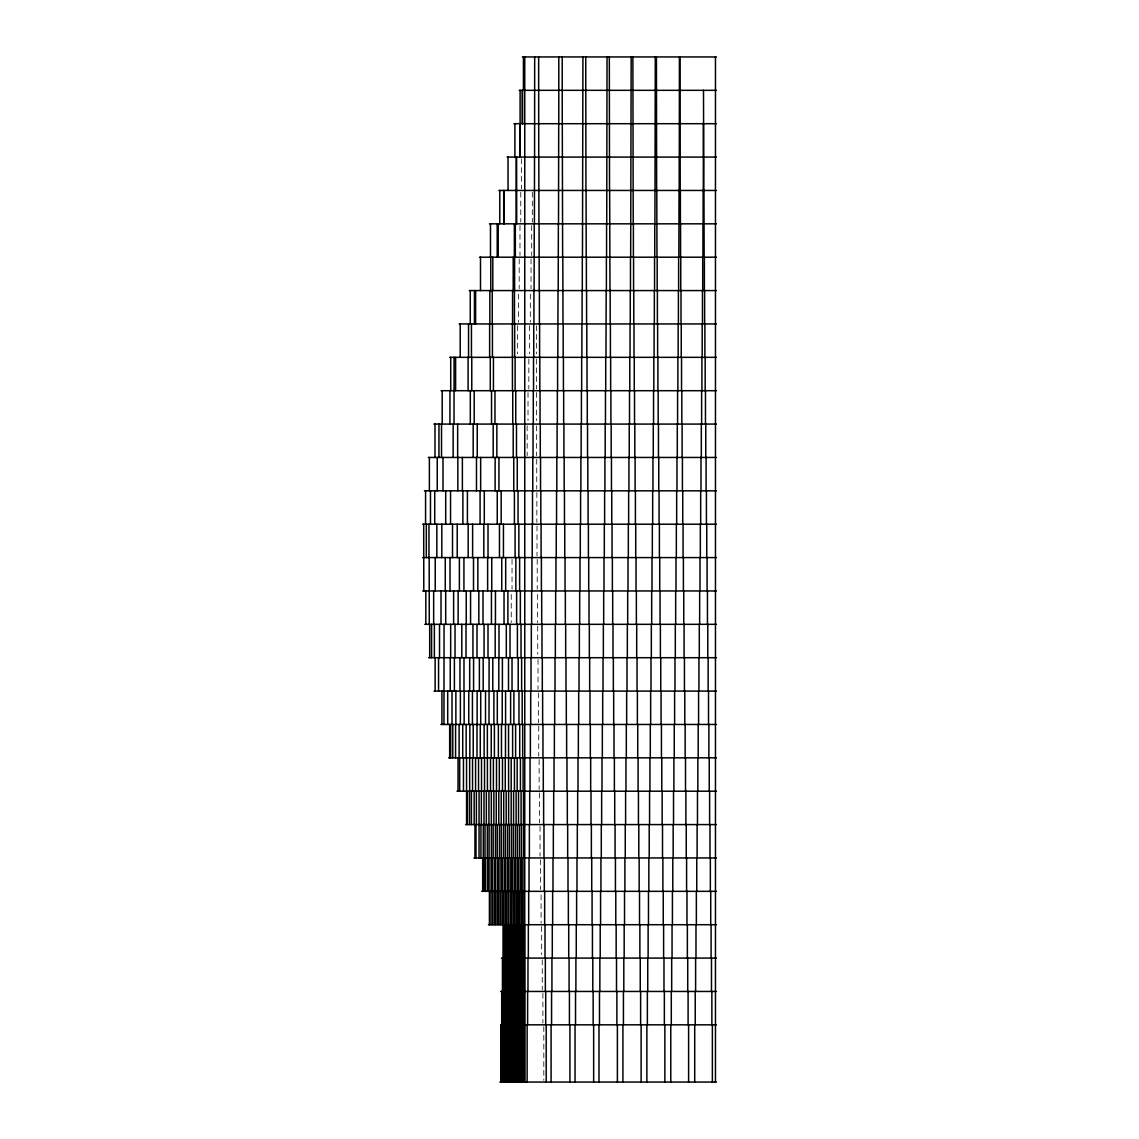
<?xml version="1.0" encoding="UTF-8"?>
<svg xmlns="http://www.w3.org/2000/svg" width="1139" height="1139" viewBox="0 0 1139 1139"><rect width="100%" height="100%" fill="white"/><g stroke="black" fill="none" stroke-linecap="round" stroke-linejoin="round"><path stroke-width="0.75" stroke-dasharray="5 3.75" d="M543.816 1026.566L543.816 1080.313M542.89 993.222L542.89 1023.078M542.249 959.835L542.249 989.706M541.651 926.463L541.651 954.567M541.082 894.841L541.082 922.946M540.541 859.717L540.541 889.573M540.043 826.345L540.043 856.201M539.573 792.958L539.573 822.828M539.131 759.585L539.131 789.455M538.733 726.212L538.733 756.082M538.363 692.839L538.363 722.696M538.021 659.467L538.021 689.323M537.722 626.094L537.722 654.199M537.451 594.473L537.451 622.577M537.209 559.334L537.209 589.205M537.01 525.962L537.01 555.818M536.725 459.216L536.725 489.072M536.853 492.589L536.853 522.445M536.583 325.711L536.583 353.816M536.569 359.084L536.569 388.94M536.583 392.457L536.583 420.562M536.64 425.829L536.64 455.7M532.326 192.206L532.326 222.077M531.699 225.579L531.699 255.449M531.03 258.952L531.03 288.822M530.333 294.09L530.333 322.195M529.592 325.711L529.592 353.816M528.823 359.084L528.823 388.94M528.012 392.457L528.012 420.562M527.158 425.829L527.158 455.7M521.562 158.834L521.562 188.69M520.779 192.206L520.779 222.077M519.982 225.579L519.982 255.449M519.185 258.952L519.185 288.822M518.387 294.09L518.387 322.195M517.59 325.711L517.59 353.816M512.037 559.334L512.037 589.205M511.24 594.473L511.24 622.577"/><path stroke-width="1.5" d="M522.474 56.95L716.417 56.95M519.156 90.323L716.417 90.323M513.945 123.695L716.417 123.695M507.083 157.082L716.417 157.082M498.811 190.455L716.417 190.455M489.485 223.828L716.417 223.828M479.491 257.2L716.417 257.2M469.24 290.573L716.417 290.573M459.159 323.946L716.417 323.946M449.663 357.333L716.417 357.333M441.12 390.705L716.417 390.705M433.902 424.078L716.417 424.078M428.278 457.451L716.417 457.451M424.463 490.824L716.417 490.824M422.583 524.211L716.417 524.211M422.583 557.583L716.417 557.583M422.697 590.956L716.417 590.956M424.733 624.329L716.417 624.329M428.591 657.701L716.417 657.701M434.059 691.088L716.417 691.088M440.85 724.461L716.417 724.461M448.624 757.834L716.417 757.834M456.995 791.206L716.417 791.206M465.566 824.579L716.417 824.579M473.938 857.952L716.417 857.952M481.683 891.339L716.417 891.339M488.432 924.711L716.417 924.711M501.459 958.084L716.417 958.084M500.662 991.457L716.417 991.457M500.662 1024.829L716.417 1024.829M499.864 1082.05L716.417 1082.05M715.463 56.95L715.463 1082.05M712.373 1024.829L712.373 1082.05M711.861 991.457L711.861 1024.829M711.476 958.084L711.476 991.457M711.092 924.711L711.092 958.084M710.722 891.339L710.722 924.711M710.352 857.952L710.352 891.339M709.981 824.579L709.981 857.952M709.611 791.206L709.611 824.579M709.241 757.834L709.241 791.206M708.871 724.461L708.871 757.834M708.515 691.088L708.515 724.461M708.145 657.701L708.145 691.088M707.789 624.329L707.789 657.701M707.447 590.956L707.447 624.329M707.091 557.583L707.091 590.956M706.75 524.211L706.75 557.583M706.422 490.824L706.422 524.211M706.095 457.451L706.095 490.824M705.767 424.078L705.767 457.451M705.468 390.705L705.468 424.078M705.169 357.333L705.169 390.705M704.884 323.946L704.884 357.333M704.628 290.573L704.628 323.946M704.372 257.2L704.372 290.573M703.959 190.455L704.158 257.2M703.802 157.082L703.802 190.455M703.503 90.323L703.674 157.082M703.418 123.695L703.29 190.455M703.119 190.455L703.119 223.828M702.934 223.828L702.934 257.2M702.706 257.2L702.706 290.573M702.464 290.573L702.464 323.946M702.193 323.946L702.193 357.333M701.909 357.333L701.909 390.705M701.624 390.705L701.624 424.078M701.311 424.078L701.311 457.451M700.998 457.451L700.998 490.824M700.67 490.824L700.67 524.211M700.328 524.211L700.328 557.583M699.987 557.583L699.987 590.956M699.645 590.956L699.645 624.329M699.289 624.329L699.289 657.701M698.933 657.701L698.933 691.088M698.577 691.088L698.577 724.461M698.207 724.461L698.207 757.834M697.851 757.834L697.851 791.206M697.481 791.206L697.481 824.579M697.111 824.579L697.111 857.952M696.741 857.952L696.741 891.339M696.356 891.339L696.356 924.711M695.986 924.711L695.986 958.084M695.616 958.084L695.616 991.457M695.231 991.457L695.231 1024.829M694.719 1024.829L694.719 1082.05M688.611 1024.829L688.611 1082.05M688.098 991.457L688.098 1024.829M687.728 958.084L687.728 991.457M687.358 924.711L687.358 958.084M686.974 891.339L686.974 924.711M686.603 857.952L686.603 891.339M686.248 824.579L686.248 857.952M685.877 791.206L685.877 824.579M685.507 757.834L685.507 791.206M685.151 724.461L685.151 757.834M684.795 691.088L684.795 724.461M684.439 657.701L684.439 691.088M684.083 624.329L684.083 657.701M683.742 590.956L683.742 624.329M683.4 557.583L683.4 590.956M683.073 524.211L683.073 557.583M682.745 490.824L682.745 524.211M682.418 457.451L682.418 490.824M682.119 424.078L682.119 457.451M681.82 390.705L681.82 424.078M681.535 357.333L681.535 390.705M681.25 323.946L681.25 357.333M681.008 290.573L681.008 323.946M680.766 257.2L680.766 290.573M680.567 223.828L680.567 257.2M680.382 190.455L680.382 223.828M680.225 190.455L679.983 56.95M679.413 56.95L679.3 157.082M679.186 157.082L679.186 190.455M679.029 190.455L678.844 257.2M678.63 257.2L678.63 290.573M678.403 290.573L678.403 323.946M678.146 323.946L678.146 357.333M677.876 357.333L677.876 390.705M677.591 390.705L677.591 424.078M677.292 424.078L677.292 457.451M676.979 457.451L676.979 490.824M676.666 490.824L676.666 524.211M676.338 524.211L676.338 557.583M675.997 557.583L675.997 590.956M675.669 590.956L675.669 624.329M675.313 624.329L675.313 657.701M674.971 657.701L674.971 691.088M674.615 691.088L674.615 724.461M674.26 724.461L674.26 757.834M673.889 757.834L673.889 791.206M673.533 791.206L673.533 824.579M673.163 824.579L673.163 857.952M672.793 857.952L672.793 891.339M672.423 891.339L672.423 924.711M672.053 924.711L672.053 958.084M671.683 958.084L671.683 991.457M671.298 991.457L671.298 1024.829M670.786 1024.829L670.786 1082.05M664.863 1024.829L664.863 1082.05M664.35 991.457L664.35 1024.829M663.98 958.084L663.98 991.457M663.61 924.711L663.61 958.084M663.24 891.339L663.24 924.711M662.884 857.952L662.884 891.339M662.514 824.579L662.514 857.952M662.158 791.206L662.158 824.579M661.787 757.834L661.787 791.206M661.432 724.461L661.432 757.834M661.076 691.088L661.076 724.461M660.734 657.701L660.734 691.088M660.392 624.329L660.392 657.701M660.051 590.956L660.051 624.329M659.723 557.583L659.723 590.956M659.396 524.211L659.396 557.583M659.068 490.824L659.068 524.211M658.755 457.451L658.755 490.824M658.456 424.078L658.456 457.451M658.171 390.705L658.171 424.078M657.901 357.333L657.901 390.705M657.63 323.946L657.63 357.333M657.388 290.573L657.388 323.946M657.175 257.2L657.175 290.573M656.79 190.455L656.975 257.2M656.648 190.455L656.434 56.95M655.295 56.95L654.925 223.828M654.754 223.828L654.754 257.2M654.555 257.2L654.555 290.573M654.341 290.573L654.341 323.946M654.099 323.946L654.099 357.333M653.829 357.333L653.829 390.705M653.558 390.705L653.558 424.078M653.273 424.078L653.273 457.451M652.96 457.451L652.96 490.824M652.661 490.824L652.661 524.211M652.334 524.211L652.334 557.583M652.006 557.583L652.006 590.956M651.679 590.956L651.679 624.329M651.337 624.329L651.337 657.701M650.995 657.701L650.995 691.088M650.64 691.088L650.64 724.461M650.298 724.461L650.298 757.834M649.942 757.834L649.942 791.206M649.572 791.206L649.572 824.579M649.216 824.579L649.216 857.952M648.846 857.952L648.846 891.339M648.475 891.339L648.475 924.711M648.119 924.711L648.119 958.084M647.735 958.084L647.735 991.457M647.365 991.457L647.365 1024.829M646.867 1024.829L646.867 1082.05M641.115 1024.829L641.115 1082.05M640.616 991.457L640.616 1024.829M640.246 958.084L640.246 991.457M639.876 924.711L639.876 958.084M639.52 891.339L639.52 924.711M639.15 857.952L639.15 891.339M638.794 824.579L638.794 857.952M638.438 791.206L638.438 824.579M638.082 757.834L638.082 791.206M637.726 724.461L637.726 757.834M637.384 691.088L637.384 724.461M637.043 657.701L637.043 691.088M636.701 624.329L636.701 657.701M636.359 590.956L636.359 624.329M636.032 557.583L636.032 590.956M635.719 524.211L635.719 557.583M635.405 490.824L635.405 524.211M635.106 457.451L635.106 490.824M634.807 424.078L634.807 457.451M634.537 390.705L634.537 424.078M634.266 357.333L634.266 390.705M634.01 323.946L634.01 357.333M633.782 290.573L633.782 323.946M633.569 257.2L633.569 290.573M633.384 223.828L633.384 257.2M633.213 223.828L632.871 56.95M631.177 56.95L630.664 257.2M630.479 257.2L630.479 290.573M630.266 290.573L630.266 323.946M630.038 323.946L630.038 357.333M629.782 357.333L629.782 390.705M629.511 390.705L629.511 424.078M629.241 424.078L629.241 457.451M628.942 457.451L628.942 490.824M628.643 490.824L628.643 524.211M628.329 524.211L628.329 557.583M628.016 557.583L628.016 590.956M627.689 590.956L627.689 624.329M627.347 624.329L627.347 657.701M627.005 657.701L627.005 691.088M626.664 691.088L626.664 724.461M626.322 724.461L626.322 757.834M625.966 757.834L625.966 791.206M625.61 791.206L625.61 824.579M625.254 824.579L625.254 857.952M624.898 857.952L624.898 891.339M624.528 891.339L624.528 924.711M624.172 924.711L624.172 958.084M623.802 958.084L623.802 991.457M623.432 991.457L623.432 1024.829M622.919 1024.829L622.919 1082.05M617.381 1024.829L617.381 1082.05M616.882 991.457L616.882 1024.829M616.512 958.084L616.512 991.457M616.156 924.711L616.156 958.084M615.786 891.339L615.786 924.711M615.43 857.952L615.43 891.339M615.074 824.579L615.074 857.952M614.718 791.206L614.718 824.579M614.377 757.834L614.377 791.206M614.021 724.461L614.021 757.834M613.679 691.088L613.679 724.461M613.352 657.701L613.352 691.088M613.01 624.329L613.01 657.701M612.682 590.956L612.682 624.329M612.369 557.583L612.369 590.956M612.056 524.211L612.056 557.583M611.757 490.824L611.757 524.211M611.458 457.451L611.458 490.824M611.173 424.078L611.173 457.451M610.903 390.705L610.903 424.078M610.646 357.333L610.646 390.705M610.404 323.946L610.404 357.333M610.177 290.573L610.177 323.946M609.977 290.573L609.65 190.455M609.322 56.95L609.522 190.455M607.044 56.95L606.731 223.828M606.574 223.828L606.574 257.2M606.389 257.2L606.389 290.573M606.19 290.573L605.962 357.333M605.72 357.333L605.72 390.705M605.464 390.705L605.464 424.078M605.193 424.078L605.193 457.451M604.909 457.451L604.909 490.824M604.624 490.824L604.624 524.211M604.311 524.211L604.311 557.583M603.997 557.583L603.997 590.956M603.684 590.956L603.684 624.329M603.357 624.329L603.357 657.701M603.029 657.701L603.029 691.088M602.688 691.088L602.688 724.461M602.346 724.461L602.346 757.834M601.99 757.834L601.99 791.206M601.648 791.206L601.648 824.579M601.292 824.579L601.292 857.952M600.936 857.952L600.936 891.339M600.58 891.339L600.58 924.711M600.21 924.711L600.21 958.084M599.854 958.084L599.854 991.457M599.484 991.457L599.484 1024.829M598.986 1024.829L598.986 1082.05M593.647 1024.829L593.647 1082.05M593.148 991.457L593.148 1024.829M592.793 958.084L592.793 991.457M592.437 924.711L592.437 958.084M592.081 891.339L592.081 924.711M591.725 857.952L591.725 891.339M591.369 824.579L591.369 857.952M591.013 791.206L591.013 824.579M590.671 757.834L590.671 791.206M590.329 724.461L590.329 757.834M589.988 691.088L589.988 724.461M589.66 657.701L589.66 691.088M589.333 624.329L589.333 657.701M589.02 590.956L589.02 624.329M588.706 557.583L588.706 590.956M588.393 524.211L588.393 557.583M588.094 490.824L588.094 524.211M587.809 457.451L587.809 490.824M587.539 424.078L587.539 457.451M587.283 390.705L587.283 424.078M587.026 357.333L587.026 390.705M586.799 323.946L586.799 357.333M586.585 290.573L586.585 323.946M586.386 257.2L586.386 290.573M586.072 190.455L586.215 257.2M585.788 90.323L585.944 190.455M585.759 56.95L585.759 90.323M582.926 56.95L582.47 257.2M582.3 257.2L582.3 290.573M582.1 290.573L582.1 323.946M581.887 323.946L581.887 357.333M581.659 357.333L581.659 390.705M581.417 390.705L581.417 424.078M581.146 424.078L581.146 457.451M580.876 457.451L580.876 490.824M580.591 490.824L580.591 524.211M580.292 524.211L580.292 557.583M579.993 557.583L579.993 590.956M579.68 590.956L579.68 624.329M579.352 624.329L579.352 657.701M579.025 657.701L579.025 691.088M578.697 691.088L578.697 724.461M578.356 724.461L578.356 757.834M578.014 757.834L578.014 791.206M577.672 791.206L577.672 824.579M577.316 824.579L577.316 857.952M576.975 857.952L576.975 891.339M576.619 891.339L576.619 924.711M576.263 924.711L576.263 958.084M575.893 958.084L575.893 991.457M575.537 991.457L575.537 1024.829M575.038 1024.829L575.038 1082.05M569.927 1024.829L569.927 1082.05M569.429 991.457L569.429 1024.829M569.073 958.084L569.073 991.457M568.717 924.711L568.717 958.084M568.361 891.339L568.361 924.711M568.005 857.952L568.005 891.339M567.663 824.579L567.663 857.952M567.322 791.206L567.322 824.579M566.98 757.834L566.98 791.206M566.638 724.461L566.638 757.834M566.311 691.088L566.311 724.461M565.983 657.701L565.983 691.088M565.67 624.329L565.67 657.701M565.357 590.956L565.357 624.329M565.044 557.583L565.044 590.956M564.745 524.211L564.745 557.583M564.46 490.824L564.46 524.211M564.175 457.451L564.175 490.824M563.905 424.078L563.905 457.451M563.663 390.705L563.663 424.078M563.421 357.333L563.421 390.705M563.193 323.946L563.193 357.333M562.808 257.2L562.993 323.946M562.638 257.2L562.296 123.695M562.21 56.95L562.239 123.695M558.808 56.95L558.779 123.695M558.708 123.695L558.509 223.828M558.366 223.828L558.21 290.573M558.025 290.573L557.811 357.333M557.597 357.333L557.597 390.705M557.355 390.705L557.355 424.078M557.099 424.078L557.099 457.451M556.829 457.451L556.829 490.824M556.558 490.824L556.558 524.211M556.259 524.211L556.259 557.583M555.96 557.583L555.96 590.956M555.661 590.956L555.661 624.329M555.348 624.329L555.348 657.701M555.02 657.701L555.02 691.088M554.693 691.088L554.693 724.461M554.366 724.461L554.366 757.834M554.038 757.834L554.038 791.206M553.696 791.206L553.696 824.579M553.34 824.579L553.34 857.952M552.999 857.952L552.999 891.339M552.643 891.339L552.643 924.711M552.287 924.711L552.287 958.084M551.931 958.084L551.931 991.457M551.575 991.457L551.575 1024.829M551.091 1024.829L551.091 1082.05M546.207 1024.829L546.207 1082.05M545.709 991.457L545.709 1024.829M545.353 958.084L545.353 991.457M545.012 924.711L545.012 958.084M544.656 891.339L544.656 924.711M544.314 857.952L544.314 891.339M543.972 824.579L543.972 857.952M543.63 791.206L543.63 824.579M543.289 757.834L543.289 791.206M542.961 724.461L542.961 757.834M542.634 691.088L542.634 724.461M542.306 657.701L542.306 691.088M541.993 624.329L541.993 657.701M541.694 590.956L541.694 624.329M541.395 557.583L541.395 590.956M541.096 524.211L541.096 557.583M540.826 490.824L540.826 524.211M540.541 457.451L540.541 490.824M540.285 424.078L540.285 457.451M540.043 390.705L540.043 424.078M539.815 357.333L539.815 390.705M539.601 323.946L539.601 357.333M539.402 290.573L539.402 323.946M539.06 223.828L539.217 290.573M538.818 157.082L538.932 223.828M538.647 56.95L538.733 157.082M534.675 56.95L534.59 157.082M534.518 157.082L534.405 223.828M534.262 223.828L534.106 290.573M533.935 290.573L533.935 323.946M533.735 323.946L533.735 357.333M533.522 357.333L533.522 390.705M533.294 390.705L533.294 424.078M533.038 424.078L533.038 457.451M532.781 457.451L532.781 490.824M532.511 490.824L532.511 524.211M532.226 524.211L532.226 557.583M531.941 557.583L531.941 590.956M531.642 590.956L531.642 624.329M531.329 624.329L531.329 657.701M531.016 657.701L531.016 691.088M530.703 691.088L530.703 724.461M530.375 724.461L530.375 757.834M530.048 757.834L530.048 791.206M529.706 791.206L529.706 824.579M529.364 824.579L529.364 857.952M529.023 857.952L529.023 891.339M528.681 891.339L528.681 924.711M528.325 924.711L528.325 958.084M527.969 958.084L527.969 991.457M527.613 991.457L527.613 1024.829M527.129 1024.829L527.129 1082.05M524.752 56.95L524.752 1082.05M524.453 924.711L524.524 1082.05M524.182 891.339L524.182 924.711M523.954 56.95L523.954 90.323M523.997 857.952L523.997 891.339M523.755 824.579L523.755 857.952M523.427 56.95L523.427 90.323M523.47 791.206L523.47 824.579M523.499 924.711L523.271 1082.05M523.1 757.834L523.1 791.206M522.687 724.461L522.687 757.834M522.901 924.711L522.815 1082.05M522.431 90.323L522.431 123.695M522.616 891.339L522.616 924.711M522.417 90.323L522.417 123.695M522.189 691.088L522.189 724.461M522.189 857.952L522.189 891.339M521.947 924.711L521.819 991.457M521.634 657.701L521.634 691.088M521.676 824.579L521.676 857.952M521.491 891.339L521.491 924.711M521.705 991.457L521.562 1082.05M521.349 924.711L521.121 1082.05M521.021 624.329L521.021 657.701M521.078 791.206L521.078 824.579M520.694 857.952L520.694 891.339M520.352 590.956L520.352 624.329M520.423 757.834L520.423 791.206M520.395 924.711L520.395 958.084M520.11 90.323L520.11 123.695M520.224 958.084L520.224 991.457M519.925 891.339L519.669 991.457M520.039 991.457L519.868 1082.05M519.626 557.583L519.626 590.956M519.711 724.461L519.711 757.834M519.711 824.579L519.711 857.952M519.541 991.457L519.412 1082.05M518.971 691.088L518.971 724.461M518.871 857.952L518.871 891.339M518.857 524.211L518.857 557.583M518.814 891.339L518.843 958.084M518.53 791.206L518.53 824.579M518.615 958.084L518.615 991.457M518.202 657.701L518.202 691.088M518.259 924.711L518.259 958.084M518.387 991.457L518.387 1024.829M518.06 490.824L518.06 524.211M518.074 958.084L518.074 991.457M518.16 1024.829L518.16 1082.05M517.889 991.457L517.718 1082.05M517.604 824.579L517.604 857.952M517.263 457.451L517.263 490.824M517.405 624.329L517.405 657.701M517.405 857.952L517.277 958.084M517.163 757.834L517.163 791.206M517.006 958.084L517.006 991.457M516.736 991.457L516.736 1024.829M516.608 157.082L516.693 223.828M516.622 590.956L516.622 624.329M516.707 924.711L516.707 958.084M516.48 424.078L516.48 457.451M516.465 958.084L516.465 991.457M516.451 1024.829L516.451 1082.05M516.181 157.082L516.109 223.828M516.124 791.206L516.124 824.579M516.124 891.339L516.124 924.711M516.238 991.457L516.238 1024.829M515.853 557.583L515.853 590.956M516.01 1024.829L516.01 1082.05M515.753 390.705L515.753 424.078M515.611 724.461L515.611 757.834M515.654 824.579L515.568 891.339M515.725 924.711L515.725 958.084M515.326 223.828L515.326 257.2M515.412 958.084L515.412 991.457M515.113 357.333L515.113 390.705M515.099 524.211L515.099 557.583M515.155 924.711L515.155 958.084M515.084 991.457L515.084 1024.829M514.899 123.695L514.899 157.082M514.871 958.084L514.871 991.457M514.614 257.2L514.614 290.573M514.643 323.946L514.643 357.333M514.743 1024.829L514.743 1082.05M514.444 290.573L514.444 323.946M514.401 490.824L514.401 524.211M514.444 757.834L514.444 791.206M514.529 891.339L514.529 924.711M514.586 991.457L514.586 1024.829M514.358 223.828L514.358 257.2M514.173 924.711L514.173 958.084M514.315 1024.829L514.315 1082.05M513.888 691.088L513.888 724.461M514.102 857.952L514.102 891.339M513.76 457.451L513.76 490.824M513.803 958.084L513.803 991.457M513.589 791.206L513.532 857.952M513.433 891.339L513.618 958.084M513.418 991.457L513.418 1024.829M513.205 257.2L513.205 290.573M513.191 424.078L513.191 457.451M513.276 958.084L513.276 991.457M512.934 991.457L513.034 1082.05M512.749 390.705L512.749 424.078M512.578 290.573L512.578 323.946M512.607 724.461L512.607 757.834M512.621 924.711L512.621 958.084M512.621 1024.829L512.621 1082.05M512.365 323.946L512.45 390.705M512.251 857.952L512.251 891.339M512.023 657.701L512.023 691.088M512.066 924.711L512.194 991.457M511.838 891.339L511.838 924.711M511.767 991.457L511.767 1024.829M511.61 824.579L511.61 857.952M511.682 958.084L511.682 991.457M511.297 991.457L511.326 1082.05M511.212 757.834L511.155 824.579M511.069 924.711L511.069 958.084M510.799 857.952L510.756 924.711M510.927 1024.829L510.927 1082.05M510.614 691.088L510.614 724.461M510.585 991.457L510.528 924.711M510.115 1024.829L510.087 958.084M510.016 624.329L510.016 657.701M509.646 991.457L509.617 1082.05M509.475 824.579L509.475 857.952M509.503 924.711L509.503 958.084M509.218 1024.829L509.218 1082.05M508.948 857.952L508.976 991.457M508.507 657.701L508.507 691.088M508.535 724.461L508.649 824.579M508.492 958.084L508.45 1024.829M508.037 157.082L508.037 190.455M508.079 891.339L508.079 924.711M507.994 991.457L507.909 1082.05M507.894 590.956L507.894 624.329M507.951 924.711L507.951 958.084M507.553 824.579L507.51 891.339M507.524 1024.829L507.524 1082.05M507.439 924.711L507.368 991.457M506.898 958.084L506.798 1024.829M506.3 624.329L506.3 657.701M506.442 891.339L506.399 958.084M506.357 991.457L506.357 1024.829M506.2 791.206L506.2 824.579M506.2 1024.829L506.2 1082.05M505.887 924.711L505.887 958.084M505.83 1024.829L505.83 1082.05M505.688 557.583L505.688 590.956M505.588 691.088L505.588 724.461M505.631 857.952L505.631 891.339M505.759 958.084L505.759 991.457M505.488 724.461L505.488 757.834M505.403 824.579L505.403 857.952M505.389 891.339L505.389 924.711M505.26 757.834L505.26 791.206M505.289 958.084L505.132 1024.829M504.833 924.711L504.833 958.084M504.705 991.457L504.705 1024.829M504.492 1024.829L504.492 1082.05M504.221 857.952L504.221 891.339M504.392 924.711L504.392 958.084M504.121 190.455L504.121 223.828M504.036 590.956L504.036 624.329M504.15 958.084L504.15 991.457M504.136 1024.829L504.136 1082.05M503.709 190.455L503.709 223.828M503.723 791.206L503.723 824.579M503.737 891.339L503.737 924.711M503.723 958.084L503.723 991.457M503.509 824.579L503.509 857.952M503.495 924.711L503.495 958.084M503.481 991.457L503.481 1024.829M503.438 524.211L503.438 557.583M503.296 924.711L503.296 958.084M503.068 991.457L503.068 1024.829M502.783 1024.829L502.783 1082.05M502.712 891.339L502.712 924.711M502.698 958.084L502.698 991.457M502.399 657.701L502.399 691.088M502.484 757.834L502.484 791.206M502.313 857.952L502.313 891.339M502.498 958.084L502.498 991.457M502.441 1024.829L502.441 1082.05M502.242 691.088L502.242 724.461M501.886 991.457L501.886 1024.829M501.744 557.583L501.744 590.956M501.701 991.457L501.701 1024.829M501.473 724.461L501.473 757.834M501.331 824.579L501.331 857.952M501.174 490.824L501.174 524.211M501.231 791.206L501.231 824.579M501.075 1024.829L501.075 1082.05M500.918 857.952L501.046 924.711M500.904 1024.829L500.904 1082.05M500.035 891.339L500.035 924.711M499.779 190.455L499.779 223.828M499.466 524.211L499.466 557.583M499.466 824.579L499.466 857.952M499.323 757.834L499.323 791.206M498.953 457.451L498.953 490.824M499.01 624.329L499.01 657.701M498.996 857.952L498.996 891.339M498.797 657.701L498.797 691.088M498.797 791.206L498.797 824.579M498.369 724.461L498.369 757.834M498.341 891.339L498.341 924.711M498.213 223.828L498.213 257.2M497.629 857.952L497.629 891.339M497.302 691.088L497.302 724.461M497.344 891.339L497.344 924.711M497.202 223.828L497.202 257.2M497.245 490.824L497.245 524.211M497.245 824.579L497.245 857.952M496.86 424.078L496.86 457.451M496.504 757.834L496.504 791.206M496.262 791.206L496.262 824.579M495.679 857.952L495.636 924.711M495.451 590.956L495.451 624.329M495.422 824.579L495.422 857.952M495.18 624.329L495.18 657.701M494.967 390.705L494.967 424.078M495.123 457.451L495.123 490.824M494.668 891.339L494.668 924.711M494.397 724.461L494.397 757.834M494.34 857.952L494.34 891.339M493.885 691.088L493.885 724.461M493.856 791.206L493.856 824.579M493.429 357.333L493.429 390.705M493.386 757.834L493.386 791.206M493.187 424.078L493.187 457.451M493.173 824.579L493.173 857.952M492.803 257.2L492.803 290.573M492.788 657.701L492.788 691.088M492.931 891.339L492.931 924.711M492.432 323.946L492.432 357.333M492.361 857.952L492.361 891.339M492.247 290.573L492.247 323.946M491.934 891.339L491.934 924.711M491.763 557.583L491.763 590.956M491.535 390.705L491.535 424.078M491.436 590.956L491.436 624.329M491.379 857.952L491.308 791.206M491.236 724.461L491.236 757.834M491.051 857.952L491.051 891.339M490.767 257.2L490.767 290.573M490.482 223.828L490.482 257.2M490.51 757.834L490.51 791.206M490.283 357.333L490.283 390.705M489.941 891.339L489.941 924.711M489.841 290.573L489.841 323.946M489.628 323.946L489.628 357.333M489.414 891.339L489.414 924.711M489.101 657.701L489.001 724.461M489.101 824.579L489.044 891.339M488.93 791.206L488.93 824.579M488.019 524.211L488.019 557.583M488.005 624.329L488.005 657.701M487.634 557.583L487.634 590.956M487.763 857.952L487.763 891.339M487.335 724.461L487.449 791.206M487.335 824.579L487.335 857.952M486.339 791.206L486.339 824.579M485.727 857.952L485.727 891.339M485.513 691.088L485.513 724.461M485.029 824.579L485.029 857.952M484.531 757.834L484.531 791.206M484.63 857.952L484.63 891.339M484.289 490.824L484.289 524.211M484.061 624.329L484.061 657.701M484.118 724.461L484.118 757.834M484.004 791.206L484.004 824.579M483.819 524.211L483.819 557.583M483.292 824.579L483.292 857.952M483.178 657.701L483.178 691.088M483.135 857.952L483.135 891.339M483.007 590.956L483.007 624.329M482.68 857.952L482.68 891.339M481.512 757.834L481.512 791.206M481.356 791.206L481.356 824.579M480.943 824.579L480.943 857.952M480.715 691.088L480.715 724.461M480.501 257.2L480.501 290.573M480.658 457.451L480.658 490.824M480.274 724.461L480.274 757.834M480.074 490.824L480.074 524.211M479.391 657.701L479.391 691.088M479.078 791.206L479.035 857.952M478.836 590.956L478.836 624.329M478.537 757.834L478.537 791.206M477.839 557.583L477.839 590.956M477.241 424.078L477.241 457.451M477.141 691.088L477.141 724.461M477.013 624.329L477.013 657.701M476.985 724.461L476.985 757.834M476.486 457.451L476.486 490.824M476.387 791.206L476.387 824.579M476.002 824.579L476.002 857.952M475.632 290.573L475.632 323.946M475.575 757.834L475.575 791.206M474.949 824.579L474.949 857.952M474.436 290.573L474.436 323.946M474.208 390.705L474.208 424.078M474.166 791.206L474.166 824.579M473.582 657.701L473.582 691.088M473.511 557.583L473.511 590.956M473.169 424.078L473.169 457.451M473.226 724.461L473.226 757.834M472.941 624.329L472.941 657.701M472.614 524.211L472.614 557.583M472.429 691.088L472.429 724.461M472.543 757.834L472.543 791.206M471.774 357.333L471.774 390.705M471.446 323.946L471.446 357.333M471.418 791.206L471.418 824.579M470.564 590.956L470.564 624.329M470.265 290.573L470.265 323.946M470.307 390.705L470.307 424.078M469.852 724.461L469.852 757.834M469.681 657.701L469.681 691.088M469.652 757.834L469.652 791.206M469.51 791.206L469.51 824.579M468.77 691.088L468.77 724.461M468.542 323.946L468.542 357.333M468.086 357.333L468.086 390.705M468.172 524.211L468.172 557.583M467.417 490.824L467.417 524.211M467.403 791.206L467.403 824.579M466.549 757.834L466.591 824.579M466.235 590.956L466.235 624.329M466.022 624.329L466.022 657.701M466.164 724.461L466.164 757.834M464.143 691.088L464.143 724.461M463.929 557.583L463.929 590.956M463.986 657.701L463.986 691.088M463.459 757.834L463.459 791.206M462.89 490.824L462.89 524.211M462.719 724.461L462.719 757.834M462.377 457.451L462.377 490.824M461.808 624.329L461.808 657.701M460.384 691.088L460.384 724.461M460.199 323.946L460.199 357.333M459.957 657.701L459.957 691.088M459.686 757.834L459.686 791.206M459.387 557.583L459.387 590.956M459.117 724.461L459.117 757.834M458.134 590.956L458.134 624.329M458.035 757.834L458.035 791.206M457.835 457.451L457.835 490.824M457.65 424.078L457.65 457.451M457.223 524.211L457.223 557.583M455.871 691.088L455.871 724.461M455.614 357.333L455.614 390.705M455.586 724.461L455.586 757.834M455.031 624.329L455.031 657.701M454.39 657.701L454.39 691.088M454.077 357.333L454.02 424.078M453.621 590.956L453.621 624.329M453.151 424.078L453.151 457.451M452.781 724.461L452.781 757.834M452.51 524.211L452.51 557.583M452.012 691.088L452.012 724.461M450.717 357.333L450.717 390.705M450.546 490.824L450.546 524.211M450.674 624.329L450.674 657.701M450.688 724.461L450.688 757.834M450.232 657.701L450.232 691.088M449.933 390.705L449.933 424.078M450.019 557.583L450.019 590.956M449.663 724.461L449.663 757.834M447.712 691.088L447.712 724.461M445.705 490.824L445.705 524.211M445.705 590.956L445.705 624.329M445.264 557.583L445.264 590.956M444.053 624.329L443.968 724.461M443 457.451L443 490.824M442.203 390.705L442.203 424.078M441.818 524.211L441.818 557.583M441.918 691.088L441.918 724.461M441.519 424.078L441.519 457.451M441.007 590.956L441.007 624.329M439.526 624.329L439.526 657.701M438.956 424.078L438.956 457.451M438.558 657.701L438.558 691.088M437.248 457.451L437.248 490.824M436.835 524.211L436.835 557.583M435.226 557.583L435.226 590.956M435.141 657.701L435.141 691.088M434.998 424.078L434.998 457.451M434.714 490.824L434.714 524.211M434.358 624.329L434.358 657.701M433.66 590.956L433.66 624.329M431.581 624.329L431.581 657.701M430.471 490.824L430.471 524.211M429.688 624.329L429.688 657.701M429.375 457.451L429.375 490.824M429.189 557.583L429.275 624.329M428.947 524.211L428.947 557.583M426.313 524.211L426.313 557.583M425.829 590.956L425.829 624.329M425.573 490.824L425.573 524.211M423.793 590.956L423.694 524.211M519.897 157.082L519.897 123.695L519.768 157.082"/></g></svg>
